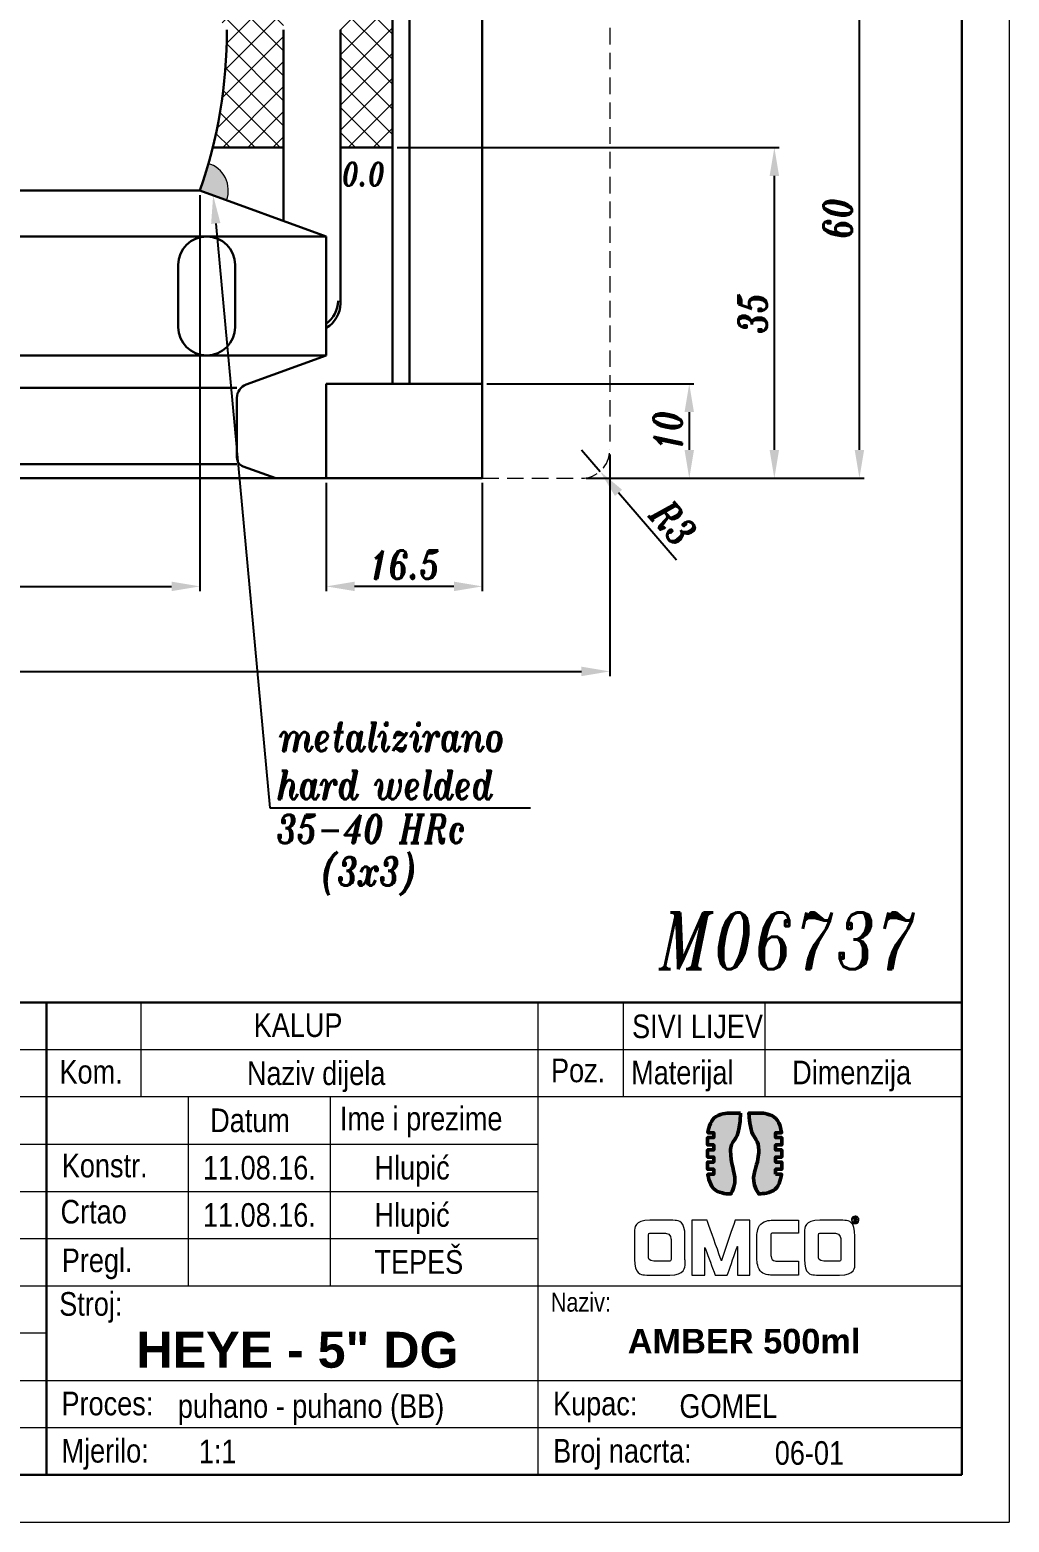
# Model space of a CAD drawing. Extents: x -199 to 935, y -94 to 506.
# Drawn here: x 327.9 to 431.5, y -94.1 to 63.8 of the extents above; entities that cross this region are included whole.
import ezdxf
from ezdxf import colors
from ezdxf.entities.mleader import LeaderData, LeaderLine
from ezdxf.math import Vec2, Vec3

# ---------------------------------------------------------------- set-up
doc = ezdxf.new("R2010")
doc.units = 0
doc.header["$LTSCALE"] = 7
doc.header["$MEASUREMENT"] = 0
doc.linetypes.add('HIDDEN', pattern=[0.375, 0.25, -0.125])
doc.layers.get('0').update_dxf_attribs({"linetype": 'CONTINUOUS', "lineweight": 15})
for name, color, linetype, lineweight in [('2', 2, 'HIDDEN', 15), ('3', 3, 'CONTINUOUS', 30), ('4', 5, 'CONTINUOUS', 50), ('8', 252, 'CONTINUOUS', 15), ('ENGLISH', 252, 'CONTINUOUS', 18)]:
    doc.layers.add(name, color=color, linetype=linetype, lineweight=lineweight)
doc.styles.add('ITALICT', font='ITALICT.shx', dxfattribs={"width": 0.8, "height": 3})
doc.styles.get("Standard").update_dxf_attribs({"font": 'isocp.shx', "height": 3})
doc.styles.add('style2', font='swissc.ttf')
doc.dimstyles.get("Standard").update_dxf_attribs({"dimtxt": 3, "dimasz": 3, "dimexe": 0.5, "dimexo": 0.5, "dimgap": 0.8, "dimtad": 1, "dimdsep": 46, "dimtxsty": 'ITALICT', "dimcen": 0.09, "dimazin": 2, "dimtfac": 1, "dimtmove": 0, "dimatfit": 3, "dimfxl": 1, "dimtolj": 1, "dimtzin": 0, "dimarcsym": 0})

# ---------------------------------------------------------------- blocks, each defined once
blk = doc.blocks.new('*D31')
at = {"color": 0, "linetype": 'ByBlock', "lineweight": -2, "transparency": 16777216}
for p, q in [((280.61, 46.27), (280.61, 4.38)), ((345.9, 46.27), (345.9, 4.38)), ((283.61, 4.88), (342.9, 4.88))]:
    blk.add_line(p, q, dxfattribs=at)
at = {"color": 0, "transparency": 16777216}
for points in [[(283.61, 5.38), (283.61, 4.38), (280.61, 4.88)], [(342.9, 5.38), (342.9, 4.38), (345.9, 4.88)]]:
    blk.add_solid(points, dxfattribs=at)
at = {"color": 0, "transparency": 16777216, "insert": (313.26, 8.16), "char_height": 3, "attachment_point": 5, "style": 'ITALICT'}
blk.add_mtext('\\A1;%%c65.29{}{\\H0.71x;\\C3;\\S+0.05^ -0;}', dxfattribs=at)
blk = doc.blocks.new('*D41')
at = {"color": 0, "lineweight": -2, "transparency": 16777216}
for p, q in [((368.58, 76.32), (416.16, 76.32)), ((415.66, 19.32), (415.66, 73.32)), ((386.76, 16.32), (416.16, 16.32))]:
    blk.add_line(p, q, dxfattribs=at)
at = {"color": 0, "transparency": 16777216}
for points in [[(415.16, 73.32), (416.16, 73.32), (415.66, 76.32)], [(415.16, 19.32), (416.16, 19.32), (415.66, 16.32)]]:
    blk.add_solid(points, dxfattribs=at)
at = {"color": 0, "transparency": 16777216, "insert": (413.36, 43.82), "char_height": 3, "attachment_point": 5, "rotation": 90, "style": 'ITALICT'}
blk.add_mtext('\\A1;60', dxfattribs=at)
blk = doc.blocks.new('*D56')
at = {"color": 0, "lineweight": -2, "transparency": 16777216}
for p, q in [((237.26, 18.82), (237.26, -4.62)), ((389.26, 18.82), (389.26, -4.62)), ((240.26, -4.12), (386.26, -4.12))]:
    blk.add_line(p, q, dxfattribs=at)
at = {"color": 0, "transparency": 16777216}
for points in [[(240.26, -3.62), (240.26, -4.62), (237.26, -4.12)], [(386.26, -3.62), (386.26, -4.62), (389.26, -4.12)]]:
    blk.add_solid(points, dxfattribs=at)
at = {"color": 0, "transparency": 16777216, "insert": (313.26, -1.82), "char_height": 3, "attachment_point": 5, "style": 'ITALICT'}
blk.add_mtext('\\A1;%%c152', dxfattribs=at)
blk = doc.blocks.new('*D82')
at = {"color": 0, "lineweight": -2, "transparency": 16777216}
for p, q in [((366.76, 51.32), (407.16, 51.32)), ((406.66, 19.32), (406.66, 48.32)), ((386.76, 16.32), (407.16, 16.32))]:
    blk.add_line(p, q, dxfattribs=at)
at = {"color": 0, "transparency": 16777216}
for points in [[(406.16, 48.32), (407.16, 48.32), (406.66, 51.32)], [(406.16, 19.32), (407.16, 19.32), (406.66, 16.32)]]:
    blk.add_solid(points, dxfattribs=at)
at = {"color": 0, "transparency": 16777216, "insert": (404.36, 33.82), "char_height": 3, "attachment_point": 5, "rotation": 90, "style": 'ITALICT'}
blk.add_mtext('\\A1;35', dxfattribs=at)
blk = doc.blocks.new('*D83')
at = {"color": 0, "lineweight": -2, "transparency": 16777216}
for p, q in [((386.26, 19.32), (388.22, 17.05)), ((396.32, 7.66), (390.18, 14.78))]:
    blk.add_line(p, q, dxfattribs=at)
at = {"color": 0, "transparency": 16777216}
blk.add_solid([(390.56, 15.1), (389.8, 14.45), (388.22, 17.05)], dxfattribs=at)
at = {"color": 0, "transparency": 16777216, "insert": (395.97, 11.59), "char_height": 3, "attachment_point": 5, "rotation": 310.8206, "style": 'ITALICT'}
blk.add_mtext('\\A1;R3', dxfattribs=at)
blk = doc.blocks.new('*D84')
at = {"color": 0, "lineweight": -2, "transparency": 16777216}
for p, q in [((359.26, 15.82), (359.26, 4.38)), ((375.76, 15.82), (375.76, 4.38)), ((372.76, 4.88), (362.26, 4.88))]:
    blk.add_line(p, q, dxfattribs=at)
at = {"color": 0, "transparency": 16777216}
for points in [[(362.26, 5.38), (362.26, 4.38), (359.26, 4.88)], [(372.76, 5.38), (372.76, 4.38), (375.76, 4.88)]]:
    blk.add_solid(points, dxfattribs=at)
at = {"color": 0, "transparency": 16777216, "insert": (367.51, 7.18), "char_height": 3, "attachment_point": 5, "style": 'ITALICT'}
blk.add_mtext('\\A1;16.5', dxfattribs=at)
blk = doc.blocks.new('*D85')
at = {"color": 0, "lineweight": -2, "transparency": 16777216}
for p, q in [((376.26, 26.32), (398.16, 26.32)), ((397.66, 23.32), (397.66, 19.32)), ((386.76, 16.32), (398.16, 16.32))]:
    blk.add_line(p, q, dxfattribs=at)
at = {"color": 0, "transparency": 16777216}
for points in [[(397.16, 23.32), (398.16, 23.32), (397.66, 26.32)], [(397.16, 19.32), (398.16, 19.32), (397.66, 16.32)]]:
    blk.add_solid(points, dxfattribs=at)
at = {"color": 0, "transparency": 16777216, "insert": (395.36, 21.32), "char_height": 3, "attachment_point": 5, "rotation": 90, "style": 'ITALICT'}
blk.add_mtext('\\A1;10', dxfattribs=at)

msp = doc.modelspace()

# ---------------------------------------------------------------- hatches: boundary and pattern name
h = msp.add_hatch(color=256)
h.dxf.hatch_style = 1
h.paths.add_polyline_path([(279.7147, 49.6312, 0.42764567), (277.792, 45.7422), (280.6111, 46.7683, -0.01439098)])
h.paths.add_polyline_path([(346.7974, 49.6312, -0.01439098), (345.9011, 46.7683), (348.7202, 45.7422, 0.42764567)])
at = {"layer": '4'}
h = msp.add_hatch(color=142, dxfattribs=at)
edge = h.paths.add_edge_path()
edge.add_spline(control_points=[(399.6271, -57.3266), (399.6271, -57.3266), (399.6271, -57.3266), (399.6271, -57.3266), (399.6271, -57.3266), (399.8498, -59.2961), (401.5897, -59.3975), (401.8468, -59.3975), (401.8468, -59.3975), (401.8468, -59.3975), (402.0398, -59.3975), (402.0398, -59.3975), (402.0398, -59.3975), (402.9534, -58.0838), (402.0332, -56.1691), (402.0332, -54.8003), (402.0332, -54.8003), (402.0332, -53.7254), (402.9796, -53.4377), (403.0833, -50.8583), (403.0833, -50.8583), (401.9914, -50.8583), (401.9914, -50.8583), (401.9914, -50.8583), (400.1482, -50.8583), (399.728, -52.28), (399.632, -52.9292)], knot_values=[0.8095238, 0.8095238, 0.8095238, 0.8095238, 0.80952381, 0.80952381, 0.80952381, 0.80952381, 0.85714286, 0.85714286, 0.85714286, 0.85714286, 0.9047619, 0.9047619, 0.9047619, 0.90476191, 0.95238095, 0.95238095, 0.95238095, 0.95238095, 1, 1, 1, 1.04761905, 1.04761905, 1.04761905, 1.04761905, 1.0952381, 1.0952381, 1.0952381, 1.0952381], degree=3, periodic=0)
edge.add_spline(control_points=[(399.632, -52.9292), (399.632, -52.9292), (400.257, -52.9292), (400.257, -52.9292)], knot_values=[0.0952381, 0.0952381, 0.0952381, 0.0952381, 0.14285714, 0.14285714, 0.14285714, 0.14285714], degree=3, periodic=0)
edge.add_spline(control_points=[(400.257, -52.9292), (400.257, -52.9292), (400.257, -52.9292), (400.257, -52.9292), (400.257, -52.9292), (400.257, -52.9292), (400.257, -53.4522), (400.257, -53.4522)], knot_values=[0.14285714, 0.14285714, 0.14285714, 0.14285714, 0.14285714, 0.14285714, 0.14285714, 0.14285714, 0.19047619, 0.19047619, 0.19047619, 0.19047619], degree=3, periodic=0)
edge.add_spline(control_points=[(400.257, -53.4522), (400.257, -53.4522), (400.257, -53.4522), (400.257, -53.4522), (400.257, -53.4522), (400.257, -53.4522), (399.6033, -53.4522), (399.6033, -53.4522)], knot_values=[0.19047619, 0.19047619, 0.19047619, 0.19047619, 0.19047619, 0.19047619, 0.19047619, 0.19047619, 0.23809523, 0.23809523, 0.23809523, 0.23809523], degree=3, periodic=0)
edge.add_spline(control_points=[(399.6033, -53.4522), (399.6033, -53.4522), (399.6033, -53.4522), (399.6033, -53.4522), (399.6033, -53.4522), (399.6033, -53.4522), (399.6033, -54.2207), (399.6033, -54.2207)], knot_values=[0.23809523, 0.23809523, 0.23809523, 0.23809523, 0.23809524, 0.23809524, 0.23809524, 0.23809524, 0.28571428, 0.28571428, 0.28571428, 0.28571428], degree=3, periodic=0)
edge.add_spline(control_points=[(399.6033, -54.2207), (399.6033, -54.2207), (399.6033, -54.2207), (399.6033, -54.2207), (399.6033, -54.2207), (399.6033, -54.2207), (400.257, -54.2207), (400.257, -54.2207)], knot_values=[0.28571428, 0.28571428, 0.28571428, 0.28571428, 0.28571429, 0.28571429, 0.28571429, 0.28571429, 0.33333333, 0.33333333, 0.33333333, 0.33333333], degree=3, periodic=0)
edge.add_spline(control_points=[(400.257, -54.2207), (400.257, -54.2207), (400.257, -54.2207), (400.257, -54.2207), (400.257, -54.2207), (400.257, -54.2207), (400.257, -54.7436), (400.257, -54.7436)], knot_values=[0.33333333, 0.33333333, 0.33333333, 0.33333333, 0.33333333, 0.33333333, 0.33333333, 0.33333333, 0.38095238, 0.38095238, 0.38095238, 0.38095238], degree=3, periodic=0)
edge.add_spline(control_points=[(400.257, -54.7436), (400.257, -54.7436), (400.257, -54.7436), (400.257, -54.7436), (400.257, -54.7436), (400.257, -54.7436), (399.6033, -54.7436), (399.6033, -54.7436)], knot_values=[0.38095238, 0.38095238, 0.38095238, 0.38095238, 0.38095238, 0.38095238, 0.38095238, 0.38095238, 0.42857143, 0.42857143, 0.42857143, 0.42857143], degree=3, periodic=0)
edge.add_spline(control_points=[(399.6033, -54.7436), (399.6033, -54.7436), (399.6033, -54.7436), (399.6033, -54.7436), (399.6033, -54.7436), (399.6033, -54.7436), (399.6033, -55.5121), (399.6033, -55.5121)], knot_values=[0.42857143, 0.42857143, 0.42857143, 0.42857143, 0.42857143, 0.42857143, 0.42857143, 0.42857143, 0.47619047, 0.47619047, 0.47619047, 0.47619047], degree=3, periodic=0)
edge.add_spline(control_points=[(399.6033, -55.5121), (399.6033, -55.5121), (399.6033, -55.5121), (399.6033, -55.5121), (399.6033, -55.5121), (399.6033, -55.5121), (400.257, -55.5121), (400.257, -55.5121)], knot_values=[0.47619047, 0.47619047, 0.47619047, 0.47619047, 0.47619048, 0.47619048, 0.47619048, 0.47619048, 0.52380952, 0.52380952, 0.52380952, 0.52380952], degree=3, periodic=0)
edge.add_spline(control_points=[(400.257, -55.5121), (400.257, -55.5121), (400.257, -55.5121), (400.257, -55.5121), (400.257, -55.5121), (400.257, -55.5121), (400.257, -56.0351), (400.257, -56.0351)], knot_values=[0.52380952, 0.52380952, 0.52380952, 0.52380952, 0.52380952, 0.52380952, 0.52380952, 0.52380952, 0.57142857, 0.57142857, 0.57142857, 0.57142857], degree=3, periodic=0)
edge.add_spline(control_points=[(400.257, -56.0351), (400.257, -56.0351), (400.257, -56.0351), (400.257, -56.0351), (400.257, -56.0351), (400.257, -56.0351), (399.6033, -56.0351), (399.6033, -56.0351)], knot_values=[0.57142857, 0.57142857, 0.57142857, 0.57142857, 0.57142857, 0.57142857, 0.57142857, 0.57142857, 0.61904761, 0.61904761, 0.61904761, 0.61904761], degree=3, periodic=0)
edge.add_spline(control_points=[(399.6033, -56.0351), (399.6033, -56.0351), (399.6033, -56.0351), (399.6033, -56.0351), (399.6033, -56.0351), (399.6033, -56.0351), (399.6033, -56.8036), (399.6033, -56.8036)], knot_values=[0.61904761, 0.61904761, 0.61904761, 0.61904761, 0.61904762, 0.61904762, 0.61904762, 0.61904762, 0.66666666, 0.66666666, 0.66666666, 0.66666666], degree=3, periodic=0)
edge.add_spline(control_points=[(399.6033, -56.8036), (399.6033, -56.8036), (399.6033, -56.8036), (399.6033, -56.8036), (399.6033, -56.8036), (399.6033, -56.8036), (400.257, -56.8036), (400.257, -56.8036)], knot_values=[0.66666666, 0.66666666, 0.66666666, 0.66666666, 0.66666667, 0.66666667, 0.66666667, 0.66666667, 0.71428571, 0.71428571, 0.71428571, 0.71428571], degree=3, periodic=0)
edge.add_spline(control_points=[(400.257, -56.8036), (400.257, -56.8036), (400.257, -56.8036), (400.257, -56.8036), (400.257, -56.8036), (400.257, -56.8036), (400.257, -57.3266), (400.257, -57.3266)], knot_values=[0.71428571, 0.71428571, 0.71428571, 0.71428571, 0.71428571, 0.71428571, 0.71428571, 0.71428572, 0.76190476, 0.76190476, 0.76190476, 0.76190476], degree=3, periodic=0)
edge.add_spline(control_points=[(400.257, -57.3266), (400.257, -57.3266), (400.257, -57.3266), (400.257, -57.3266), (400.257, -57.3266), (400.257, -57.3266), (399.6271, -57.3266), (399.6271, -57.3266)], knot_values=[0.76190476, 0.76190476, 0.76190476, 0.76190476, 0.76190476, 0.76190476, 0.76190476, 0.76190476, 0.8095238, 0.8095238, 0.8095238, 0.8095238], degree=3, periodic=0)
h = msp.add_hatch(color=253, dxfattribs=at)
edge = h.paths.add_edge_path()
edge.add_spline(control_points=[(406.7946, -55.5121), (406.7946, -55.5121), (406.7946, -55.5121), (406.7946, -55.5121), (406.7946, -55.5121), (406.7946, -55.5121), (407.4483, -55.5121), (407.4483, -55.5121)], knot_values=[0.23809524, 0.23809524, 0.23809524, 0.23809524, 0.23809524, 0.23809524, 0.23809524, 0.23809524, 0.28571428, 0.28571428, 0.28571428, 0.28571428], degree=3, periodic=0)
edge.add_spline(control_points=[(407.4483, -55.5121), (407.4483, -55.5121), (407.4483, -55.5121), (407.4483, -55.5121), (407.4483, -55.5121), (407.4483, -55.5121), (407.4483, -54.7436), (407.4483, -54.7436)], knot_values=[0.28571428, 0.28571428, 0.28571428, 0.28571428, 0.28571429, 0.28571429, 0.28571429, 0.28571429, 0.33333333, 0.33333333, 0.33333333, 0.33333333], degree=3, periodic=0)
edge.add_spline(control_points=[(407.4483, -54.7436), (407.4483, -54.7436), (407.4483, -54.7436), (407.4483, -54.7436), (407.4483, -54.7436), (407.4483, -54.7436), (406.7946, -54.7436), (406.7946, -54.7436)], knot_values=[0.33333333, 0.33333333, 0.33333333, 0.33333333, 0.33333333, 0.33333333, 0.33333333, 0.33333333, 0.38095237, 0.38095237, 0.38095237, 0.38095237], degree=3, periodic=0)
edge.add_spline(control_points=[(406.7946, -54.7436), (406.7946, -54.7436), (406.7946, -54.7436), (406.7946, -54.7436), (406.7946, -54.7436), (406.7946, -54.7436), (406.7946, -54.2207), (406.7946, -54.2207)], knot_values=[0.38095237, 0.38095237, 0.38095237, 0.38095237, 0.38095238, 0.38095238, 0.38095238, 0.38095238, 0.42857143, 0.42857143, 0.42857143, 0.42857143], degree=3, periodic=0)
edge.add_spline(control_points=[(406.7946, -54.2207), (406.7946, -54.2207), (406.7946, -54.2207), (406.7946, -54.2207), (406.7946, -54.2207), (406.7946, -54.2207), (407.4483, -54.2207), (407.4483, -54.2207)], knot_values=[0.42857143, 0.42857143, 0.42857143, 0.42857143, 0.42857143, 0.42857143, 0.42857143, 0.42857143, 0.47619047, 0.47619047, 0.47619047, 0.47619047], degree=3, periodic=0)
edge.add_spline(control_points=[(407.4483, -54.2207), (407.4483, -54.2207), (407.4483, -54.2207), (407.4483, -54.2207), (407.4483, -54.2207), (407.4483, -54.2207), (407.4483, -53.4522), (407.4483, -53.4522)], knot_values=[0.47619047, 0.47619047, 0.47619047, 0.47619047, 0.47619048, 0.47619048, 0.47619048, 0.47619048, 0.52380952, 0.52380952, 0.52380952, 0.52380952], degree=3, periodic=0)
edge.add_spline(control_points=[(407.4483, -53.4522), (407.4483, -53.4522), (407.4483, -53.4522), (407.4483, -53.4522), (407.4483, -53.4522), (407.4483, -53.4522), (406.7946, -53.4522), (406.7946, -53.4522)], knot_values=[0.52380952, 0.52380952, 0.52380952, 0.52380952, 0.52380952, 0.52380952, 0.52380952, 0.52380952, 0.57142857, 0.57142857, 0.57142857, 0.57142857], degree=3, periodic=0)
edge.add_spline(control_points=[(406.7946, -53.4522), (406.7946, -53.4522), (406.7946, -53.4522), (406.7946, -53.4522), (406.7946, -53.4522), (406.7946, -53.4522), (406.7946, -52.9292), (406.7946, -52.9292)], knot_values=[0.57142857, 0.57142857, 0.57142857, 0.57142857, 0.57142857, 0.57142857, 0.57142857, 0.57142857, 0.61904761, 0.61904761, 0.61904761, 0.61904761], degree=3, periodic=0)
edge.add_spline(control_points=[(406.7946, -52.9292), (406.7946, -52.9292), (406.7946, -52.9292), (406.7946, -52.9292), (406.7946, -52.9292), (406.7946, -52.9292), (407.4226, -52.9292), (407.4226, -52.9292)], knot_values=[0.61904761, 0.61904761, 0.61904761, 0.61904761, 0.61904762, 0.61904762, 0.61904762, 0.61904762, 0.66666666, 0.66666666, 0.66666666, 0.66666666], degree=3, periodic=0)
edge.add_spline(control_points=[(407.4226, -52.9292), (407.4226, -52.9292), (407.4226, -52.9292), (407.4226, -52.9292), (407.4226, -52.9292), (407.1927, -50.9726), (405.4614, -50.8583), (405.2048, -50.8583), (405.2048, -50.8583), (405.2048, -50.8583), (403.968, -50.8583), (403.968, -50.8583)], knot_values=[0.66666666, 0.66666666, 0.66666666, 0.66666666, 0.66666667, 0.66666667, 0.66666667, 0.66666667, 0.71428571, 0.71428571, 0.71428571, 0.71428572, 0.76190476, 0.76190476, 0.76190476, 0.76190476], degree=3, periodic=0)
edge.add_spline(control_points=[(403.968, -50.8583), (403.968, -50.8583), (403.968, -50.8583), (403.968, -50.8583), (403.968, -50.8583), (404.0718, -53.4377), (405.0187, -53.7254), (405.0187, -54.8003), (405.0187, -54.8003), (405.0187, -56.1691), (404.0982, -58.0838), (405.0118, -59.3975), (405.0118, -59.3975), (405.0118, -59.3975), (405.0745, -59.3975), (405.0745, -59.3975), (405.0745, -59.3975), (406.9177, -59.3975), (407.3294, -57.9758), (407.4214, -57.3266)], knot_values=[0.76190476, 0.76190476, 0.76190476, 0.76190476, 0.76190476, 0.76190476, 0.76190476, 0.76190476, 0.80952381, 0.80952381, 0.80952381, 0.80952381, 0.85714286, 0.85714286, 0.85714286, 0.85714286, 0.9047619, 0.9047619, 0.9047619, 0.90476191, 0.95238095, 0.95238095, 0.95238095, 0.95238095], degree=3, periodic=0)
edge.add_spline(control_points=[(407.4214, -57.3266), (407.4214, -57.3266), (406.7946, -57.3266), (406.7946, -57.3266), (406.7946, -57.3266), (406.7946, -56.8036), (406.7946, -56.8036)], knot_values=[0.95238095, 0.95238095, 0.95238095, 0.95238095, 1, 1, 1, 1.04761905, 1.04761905, 1.04761905, 1.04761905], degree=3, periodic=0)
edge.add_spline(control_points=[(406.7946, -56.8036), (406.7946, -56.8036), (406.7946, -56.8036), (406.7946, -56.8036), (406.7946, -56.8036), (406.7946, -56.8036), (407.4483, -56.8036), (407.4483, -56.8036)], knot_values=[0.04761905, 0.04761905, 0.04761905, 0.04761905, 0.04761905, 0.04761905, 0.04761905, 0.04761905, 0.09523809, 0.09523809, 0.09523809, 0.09523809], degree=3, periodic=0)
edge.add_spline(control_points=[(407.4483, -56.8036), (407.4483, -56.8036), (407.4483, -56.8036), (407.4483, -56.8036), (407.4483, -56.8036), (407.4483, -56.8036), (407.4483, -56.0351), (407.4483, -56.0351)], knot_values=[0.09523809, 0.09523809, 0.09523809, 0.09523809, 0.0952381, 0.0952381, 0.0952381, 0.0952381, 0.14285714, 0.14285714, 0.14285714, 0.14285714], degree=3, periodic=0)
edge.add_spline(control_points=[(407.4483, -56.0351), (407.4483, -56.0351), (407.4483, -56.0351), (407.4483, -56.0351), (407.4483, -56.0351), (407.4483, -56.0351), (406.7946, -56.0351), (406.7946, -56.0351)], knot_values=[0.14285714, 0.14285714, 0.14285714, 0.14285714, 0.14285714, 0.14285714, 0.14285714, 0.14285714, 0.19047619, 0.19047619, 0.19047619, 0.19047619], degree=3, periodic=0)
edge.add_spline(control_points=[(406.7946, -56.0351), (406.7946, -56.0351), (406.7946, -56.0351), (406.7946, -56.0351), (406.7946, -56.0351), (406.7946, -56.0351), (406.7946, -55.5121), (406.7946, -55.5121)], knot_values=[0.19047619, 0.19047619, 0.19047619, 0.19047619, 0.19047619, 0.19047619, 0.19047619, 0.19047619, 0.23809524, 0.23809524, 0.23809524, 0.23809524], degree=3, periodic=0)
at = {"layer": '8'}
h = msp.add_hatch(dxfattribs=at)
h.set_pattern_fill('ANSI37', color=256, scale=15)
h.paths.add_polyline_path([(344.5028, 202.456), (343.4871, 203.4102, -0.17809582), (339.4687, 211.4368), (334.644, 254.4683), (328.6064, 254.4683), (333.5061, 210.7683, 0.17809582), (339.379, 199.0371), (340.3948, 198.0829, -0.20869357), (348.7505, 178.6009), (348.3511, 178.0683, 0.16227766), (348.2511, 177.7683), (348.2511, 64.7683, 0.33076978), (348.4747, 64.2155, -0.28407904), (348.7511, 63.7683, -0.06036617), (347.2425, 51.3183), (354.7511, 51.3183), (354.7511, 63.7683, 0.08165147), (354.409, 65.8492, -0.08165147), (354.2511, 66.8096), (354.2511, 175.7269, -0.08165147), (354.409, 176.6873, 0.08165147), (354.7511, 178.7683, 0.20704635)])
h.paths.add_polyline_path([(366.2561, 254.4683), (340.6816, 254.4683), (345.4314, 212.1053, 0.17809582), (347.5951, 207.7833), (348.6108, 206.8291, -0.20704635), (360.7511, 178.7683, -0.07106781), (360.2511, 175.2683), (360.2511, 67.2683, -0.07106781), (360.7511, 63.7683), (360.7511, 51.3183), (366.2561, 51.3183)])
h.paths.add_polyline_path([(353.714, 128.1071), (353.714, 138.2143), (349.964, 138.2143), (349.964, 128.1071)], flags=24)
h.paths.add_polyline_path([(351.6928, 138.0666), (351.6928, 145.4083), (349.0678, 145.4083), (349.0678, 138.0666)], flags=24)
h.paths.add_polyline_path([(363.5076, 138.0666), (363.5076, 145.4083), (360.8826, 145.4083), (360.8826, 138.0666)], flags=24)
h.paths.add_polyline_path([(365.2672, 127.7311), (365.2672, 137.8382), (361.5172, 137.8382), (361.5172, 127.7311)], flags=24)

# ---------------------------------------------------------------- linework, layer by layer
for p, q in [((431.4997, 506.465), (431.4997, -94.1371)), ((339.6579, -39.1371), (339.6579, -49.1371)), ((381.6579, -39.1371), (381.6579, -89.1371)), ((390.6579, -39.1371), (390.6579, -49.1371)), ((405.6579, -39.1371), (405.6579, -49.1371)), ((212.8161, -44.1371), (426.4997, -44.1371)), ((426.4997, -49.1371), (212.8161, -49.1371)), ((344.6579, -49.1371), (344.6579, -69.1371)), ((359.6579, -49.1371), (359.6579, -69.1371)), ((212.8161, -54.1371), (381.6579, -54.1371)), ((212.8161, -59.1371), (381.6579, -59.1371)), ((212.8161, -64.1371), (381.6579, -64.1371)), ((212.8161, -69.1371), (426.4997, -69.1371)), ((329.6579, -74.1371), (212.8161, -74.1371)), ((212.8161, -79.1371), (426.4997, -79.1371)), ((212.8161, -84.1371), (426.4997, -84.1371)), ((11.4997, -94.1371), (431.4997, -94.1371))]:
    msp.add_line(p, q)
msp.add_arc((345.9011, 46.7683), 3, 339.99998, 73.058825)
for points, knots in [([(395.5926, -67.9977), (395.5926, -67.9977), (393.395, -67.9977), (393.395, -67.9977), (393.395, -67.9977), (393.2078, -67.9977), (391.8675, -67.9191), (391.8675, -66.2929), (391.8675, -66.2929), (391.8675, -66.2929), (391.8675, -63.8095), (391.8675, -63.8095), (391.8675, -63.8095), (391.8675, -63.8095), (391.8675, -62.1834), (393.4934, -62.1834), (393.4934, -62.1834), (393.4934, -62.1834), (395.6813, -62.1834), (395.6813, -62.1834), (395.6813, -62.1834), (395.8685, -62.1834), (397.2088, -62.2722), (397.2088, -63.8982), (397.2088, -63.8982), (397.2088, -63.8982), (397.2088, -66.3717), (397.2088, -66.3717), (397.2088, -66.3717), (397.2088, -66.3717), (397.2187, -67.9977), (395.5926, -67.9977)], [0, 0, 0, 0, 0.125, 0.125, 0.125, 0.1875, 0.25, 0.25, 0.25, 0.3125, 0.375, 0.375, 0.375, 0.4375, 0.5, 0.5, 0.5, 0.5625, 0.625, 0.625, 0.625, 0.6875, 0.75, 0.75, 0.75, 0.8125, 0.875, 0.875, 0.875, 0.9375, 1, 1, 1, 1]), ([(402.7472, -67.9977), (402.7472, -67.9977), (402.7472, -64.9526), (402.7472, -64.9526), (402.7472, -64.9526), (402.7472, -64.9526), (401.6829, -67.9977), (401.6829, -67.9977), (401.6829, -67.9977), (401.6829, -67.9977), (400.4017, -67.9977), (400.4017, -67.9977), (400.4017, -67.9977), (400.4017, -67.9977), (399.3178, -65.0904), (399.3178, -65.0904), (399.3178, -65.0904), (399.3178, -65.0904), (399.3178, -67.9977), (399.3178, -67.9977), (399.3178, -67.9977), (399.3178, -67.9977), (397.9478, -67.9977), (397.9478, -67.9977), (397.9478, -67.9977), (397.9478, -67.9977), (397.9478, -62.1834), (397.9478, -62.1834), (397.9478, -62.1834), (397.9478, -62.1834), (399.5344, -62.1834), (399.5344, -62.1834), (399.5344, -62.1834), (399.5344, -62.1834), (401.0619, -66.4704), (401.0619, -66.4704), (401.0619, -66.4704), (401.0619, -66.4704), (402.5205, -62.1834), (402.5205, -62.1834), (402.5205, -62.1834), (402.5205, -62.1834), (404.0778, -62.1834), (404.0778, -62.1834), (404.0778, -62.1834), (404.0778, -62.1834), (404.0778, -67.9977), (404.0778, -67.9977), (404.0778, -67.9977), (404.0778, -67.9977), (402.7472, -67.9977), (402.7472, -67.9977)], [0, 0, 0, 0, 0.07692308, 0.07692308, 0.07692308, 0.11538462, 0.15384615, 0.15384615, 0.15384615, 0.19230769, 0.23076923, 0.23076923, 0.23076923, 0.26923077, 0.30769231, 0.30769231, 0.30769231, 0.34615385, 0.38461538, 0.38461538, 0.38461538, 0.42307692, 0.46153846, 0.46153846, 0.46153846, 0.5, 0.53846154, 0.53846154, 0.53846154, 0.57692308, 0.61538462, 0.61538462, 0.61538462, 0.65384615, 0.69230769, 0.69230769, 0.69230769, 0.73076923, 0.76923077, 0.76923077, 0.76923077, 0.80769231, 0.84615385, 0.84615385, 0.84615385, 0.88461538, 0.92307692, 0.92307692, 0.92307692, 0.96153846, 1, 1, 1, 1]), ([(409.2024, -66.5197), (409.2024, -66.5197), (406.8665, -66.5197), (406.8665, -66.5197), (406.8665, -66.5197), (406.2948, -66.5197), (406.2948, -65.8592), (406.2948, -65.8592), (406.2948, -65.8592), (406.2948, -65.8592), (406.2948, -63.7602), (406.2948, -63.7602), (406.2948, -63.7602), (406.2948, -63.573), (406.4822, -63.5632), (406.4822, -63.5632), (406.4822, -63.5632), (406.4822, -63.5632), (409.2024, -63.5632), (409.2024, -63.5632), (409.2024, -63.5632), (409.2024, -63.5632), (409.2024, -62.1834), (409.2024, -62.1834), (409.2024, -62.1834), (409.2024, -62.1834), (406.4429, -62.1834), (406.4429, -62.1834), (406.4429, -62.1834), (404.8168, -62.1834), (404.8168, -63.8095), (404.8168, -63.8095), (404.8168, -63.8095), (404.8168, -63.8095), (404.8168, -66.2929), (404.8168, -66.2929), (404.8168, -66.2929), (404.8168, -67.9191), (406.157, -67.9977), (406.3442, -67.9977), (406.3442, -67.9977), (406.3442, -67.9977), (409.2024, -67.9977), (409.2024, -67.9977), (409.2024, -67.9977), (409.2024, -67.9977), (409.2024, -66.5197), (409.2024, -66.5197)], [0, 0, 0, 0, 0.08333333, 0.08333333, 0.08333333, 0.125, 0.16666667, 0.16666667, 0.16666667, 0.20833333, 0.25, 0.25, 0.25, 0.29166667, 0.33333333, 0.33333333, 0.33333333, 0.375, 0.41666667, 0.41666667, 0.41666667, 0.45833333, 0.5, 0.5, 0.5, 0.54166667, 0.58333333, 0.58333333, 0.58333333, 0.625, 0.66666667, 0.66666667, 0.66666667, 0.70833333, 0.75, 0.75, 0.75, 0.79166667, 0.83333333, 0.83333333, 0.83333333, 0.875, 0.91666667, 0.91666667, 0.91666667, 0.95833333, 1, 1, 1, 1]), ([(413.5678, -67.9977), (413.5678, -67.9977), (411.3702, -67.9977), (411.3702, -67.9977), (411.3702, -67.9977), (411.183, -67.9977), (409.8429, -67.9191), (409.8429, -66.2929), (409.8429, -66.2929), (409.8429, -66.2929), (409.843, -63.8095), (409.843, -63.8095), (409.843, -63.8095), (409.843, -63.8095), (409.8429, -62.1834), (411.4688, -62.1834), (411.4688, -62.1834), (411.4688, -62.1834), (413.6567, -62.1834), (413.6567, -62.1834), (413.6567, -62.1834), (413.8438, -62.1834), (415.1841, -62.2722), (415.1841, -63.8982), (415.1841, -63.8982), (415.1841, -63.8982), (415.1841, -66.3717), (415.1841, -66.3717), (415.1841, -66.3717), (415.1841, -66.3717), (415.1939, -67.9977), (413.5678, -67.9977)], [0, 0, 0, 0, 0.125, 0.125, 0.125, 0.1875, 0.25, 0.25, 0.25, 0.3125, 0.375, 0.375, 0.375, 0.4375, 0.5, 0.5, 0.5, 0.5625, 0.625, 0.625, 0.625, 0.6875, 0.75, 0.75, 0.75, 0.8125, 0.875, 0.875, 0.875, 0.9375, 1, 1, 1, 1]), ([(415.2073, -62.5524), (414.9908, -62.5524), (414.8151, -62.3765), (414.8151, -62.1602), (414.8151, -62.1602), (414.8151, -61.9438), (414.9908, -61.768), (415.2073, -61.768), (415.2073, -61.768), (415.4238, -61.768), (415.5996, -61.9438), (415.5996, -62.1602), (415.5996, -62.1602), (415.5996, -62.3765), (415.4238, -62.5524), (415.2073, -62.5524)], [0, 0, 0, 0, 0.25, 0.25, 0.25, 0.375, 0.5, 0.5, 0.5, 0.625, 0.75, 0.75, 0.75, 0.875, 1, 1, 1, 1]), ([(415.2073, -61.8544), (415.0396, -61.8544), (414.9016, -61.9924), (414.9016, -62.1602), (414.9016, -62.1602), (414.9016, -62.3279), (415.0396, -62.4657), (415.2073, -62.4657), (415.2073, -62.4657), (415.3751, -62.4657), (415.5131, -62.3279), (415.5131, -62.1602), (415.5131, -62.1602), (415.5131, -61.9924), (415.3751, -61.8544), (415.2073, -61.8544)], [0, 0, 0, 0, 0.25, 0.25, 0.25, 0.375, 0.5, 0.5, 0.5, 0.625, 0.75, 0.75, 0.75, 0.875, 1, 1, 1, 1]), ([(415.2965, -62.2277), (415.2965, -62.2277), (415.3778, -62.352), (415.3778, -62.352), (415.3778, -62.352), (415.3778, -62.352), (415.2695, -62.352), (415.2695, -62.352), (415.2695, -62.352), (415.2695, -62.352), (415.202, -62.2413), (415.202, -62.2413), (415.202, -62.2413), (415.202, -62.2413), (415.1585, -62.2413), (415.1585, -62.2413), (415.1585, -62.2413), (415.1585, -62.2413), (415.1585, -62.352), (415.1585, -62.352), (415.1585, -62.352), (415.1585, -62.352), (415.0612, -62.352), (415.0612, -62.352), (415.0612, -62.352), (415.0612, -62.352), (415.0612, -61.9546), (415.0612, -61.9546), (415.0612, -61.9546), (415.0612, -61.9546), (415.2344, -61.9546), (415.2344, -61.9546), (415.2344, -61.9546), (415.2668, -61.9546), (415.3859, -61.9546), (415.3859, -62.0978), (415.3859, -62.0978), (415.3859, -62.1735), (415.34, -62.2113), (415.2965, -62.2277)], [0, 0, 0, 0, 0.1, 0.1, 0.1, 0.15, 0.2, 0.2, 0.2, 0.25, 0.3, 0.3, 0.3, 0.35, 0.4, 0.4, 0.4, 0.45, 0.5, 0.5, 0.5, 0.55, 0.6, 0.6, 0.6, 0.65, 0.7, 0.7, 0.7, 0.75, 0.8, 0.8, 0.8, 0.85, 0.9, 0.9, 0.9, 0.95, 1, 1, 1, 1]), ([(415.21, -62.0383), (415.21, -62.0383), (415.1585, -62.0383), (415.1585, -62.0383), (415.1585, -62.0383), (415.1585, -62.0383), (415.1585, -62.1627), (415.1585, -62.1627), (415.1585, -62.1627), (415.1585, -62.1627), (415.21, -62.1627), (415.21, -62.1627), (415.21, -62.1627), (415.2614, -62.1627), (415.283, -62.1438), (415.283, -62.0978), (415.283, -62.0978), (415.283, -62.0519), (415.2614, -62.0383), (415.21, -62.0383)], [0, 0, 0, 0, 0.2, 0.2, 0.2, 0.3, 0.4, 0.4, 0.4, 0.5, 0.6, 0.6, 0.6, 0.7, 0.8, 0.8, 0.8, 0.9, 1, 1, 1, 1]), ([(395.7305, -64.2332), (395.7305, -64.2332), (395.7305, -63.5632), (395.159, -63.5632), (395.159, -63.5632), (395.159, -63.5632), (393.533, -63.5632), (393.533, -63.5632), (393.533, -63.5632), (393.533, -63.5632), (393.3457, -63.573), (393.3457, -63.7602), (393.3457, -63.7602), (393.3457, -63.7602), (393.3457, -65.8592), (393.3457, -65.8592), (393.3457, -65.8592), (393.3457, -65.8592), (393.3457, -66.5197), (393.9173, -66.5197), (393.9173, -66.5197), (393.9173, -66.5197), (395.5433, -66.5197), (395.5433, -66.5197), (395.5433, -66.5197), (395.5433, -66.5197), (395.7305, -66.5197), (395.7305, -66.3324), (395.7305, -66.3324), (395.7305, -66.3324), (395.7305, -64.2332), (395.7305, -64.2332)], [0, 0, 0, 0, 0.125, 0.125, 0.125, 0.1875, 0.25, 0.25, 0.25, 0.3125, 0.375, 0.375, 0.375, 0.4375, 0.5, 0.5, 0.5, 0.5625, 0.625, 0.625, 0.625, 0.6875, 0.75, 0.75, 0.75, 0.8125, 0.875, 0.875, 0.875, 0.9375, 1, 1, 1, 1]), ([(413.7058, -64.2332), (413.7058, -64.2332), (413.7058, -63.5632), (413.1342, -63.5632), (413.1342, -63.5632), (413.1342, -63.5632), (411.5083, -63.5632), (411.5083, -63.5632), (411.5083, -63.5632), (411.5083, -63.5632), (411.3209, -63.573), (411.3209, -63.7602), (411.3209, -63.7602), (411.3209, -63.7602), (411.3209, -65.8592), (411.3209, -65.8592), (411.3209, -65.8592), (411.3209, -65.8592), (411.3209, -66.5197), (411.8926, -66.5197), (411.8926, -66.5197), (411.8926, -66.5197), (413.5186, -66.5197), (413.5186, -66.5197), (413.5186, -66.5197), (413.5186, -66.5197), (413.7058, -66.5197), (413.7058, -66.3324), (413.7058, -66.3324), (413.7058, -66.3324), (413.7058, -64.2332), (413.7058, -64.2332)], [0, 0, 0, 0, 0.125, 0.125, 0.125, 0.1875, 0.25, 0.25, 0.25, 0.3125, 0.375, 0.375, 0.375, 0.4375, 0.5, 0.5, 0.5, 0.5625, 0.625, 0.625, 0.625, 0.6875, 0.75, 0.75, 0.75, 0.8125, 0.875, 0.875, 0.875, 0.9375, 1, 1, 1, 1])]:
    msp.add_open_spline(points, degree=3, knots=knots)
at = {"layer": '2'}
for p, q in [((389.2561, 184.7183), (389.2561, 19.3183)), ((375.7561, 16.3183), (386.2561, 16.3183))]:
    msp.add_line(p, q, dxfattribs=at)
msp.add_arc((386.2561, 19.3183), 3, 270, 0, dxfattribs=at)
at = {"layer": '3'}
for p, q in [((426.4997, 501.465), (426.4997, -89.1371)), ((366.2561, 279.4683), (366.2561, 26.3183)), ((375.7561, 279.4683), (375.7561, 16.3183)), ((368.0759, 76.3183), (368.0759, 26.3183)), ((354.7511, 63.7683), (354.7511, 43.5471)), ((360.7511, 63.7683), (360.7511, 34.8268)), ((347.2425, 51.3183), (354.7511, 51.3183)), ((360.7511, 51.3183), (366.2561, 51.3183)), ((313.2561, 46.7683), (345.9011, 46.7683)), ((345.9011, 46.7683), (359.2561, 41.9074)), ((313.2561, 41.9074), (359.2561, 41.9074)), ((359.2561, 41.9074), (359.2561, 29.3178)), ((343.6086, 38.9074), (343.6086, 32.3178)), ((349.6086, 38.9074), (349.6086, 32.3178)), ((359.2561, 29.3178), (313.2561, 29.3178)), ((350.793, 26.2375), (359.2561, 29.3178)), ((313.2561, 25.8783), (349.8061, 25.8783)), ((359.2561, 26.3183), (375.7561, 26.3183)), ((359.2561, 26.3183), (359.2561, 16.3183)), ((349.8061, 24.8279), (349.8061, 18.5185)), ((349.8061, 17.8183), (313.2561, 17.8183)), ((350.4641, 17.5788), (353.9273, 16.3183)), ((313.2561, 16.3183), (375.7561, 16.3183)), ((212.8161, -39.1371), (426.4997, -39.1371)), ((329.6579, -39.1371), (329.6579, -89.1371)), ((426.4997, -39.1371), (426.4997, -89.1371)), ((31.4997, -89.1371), (426.4997, -89.1371)), ((212.8161, -89.1371), (426.4997, -89.1371))]:
    msp.add_line(p, q, dxfattribs=at)
for centre, radius, start, end in [((296.6243, 63.7683), 52.1268, 340.966065, 0), ((346.6086, 38.9074), 3, 0, 180), ((357.5061, 35.1051), 3, 305.685335, 0), ((357.7511, 34.8268), 3, 300.110327, 0), ((346.6086, 32.3178), 3, 180, 0), ((351.3061, 24.8279), 1.5, 110, 180), ((350.8061, 18.5185), 1, 180, 250)]:
    msp.add_arc(centre, radius, start, end, dxfattribs=at)
at = {"layer": '4', "color": 142}
msp.add_open_spline([(403.0833, -50.8583), (403.0833, -50.8583), (401.9914, -50.8583), (401.9914, -50.8583), (401.9914, -50.8583), (400.1482, -50.8583), (399.728, -52.28), (399.632, -52.9292), (399.632, -52.9292), (399.632, -52.9292), (400.257, -52.9292), (400.257, -52.9292), (400.257, -52.9292), (400.257, -52.9292), (400.257, -53.4522), (400.257, -53.4522), (400.257, -53.4522), (400.257, -53.4522), (399.6033, -53.4522), (399.6033, -53.4522), (399.6033, -53.4522), (399.6033, -53.4522), (399.6033, -54.2207), (399.6033, -54.2207), (399.6033, -54.2207), (399.6033, -54.2207), (400.257, -54.2207), (400.257, -54.2207), (400.257, -54.2207), (400.257, -54.2207), (400.257, -54.7436), (400.257, -54.7436), (400.257, -54.7436), (400.257, -54.7436), (399.6033, -54.7436), (399.6033, -54.7436), (399.6033, -54.7436), (399.6033, -54.7436), (399.6033, -55.5121), (399.6033, -55.5121), (399.6033, -55.5121), (399.6033, -55.5121), (400.257, -55.5121), (400.257, -55.5121), (400.257, -55.5121), (400.257, -55.5121), (400.257, -56.0351), (400.257, -56.0351), (400.257, -56.0351), (400.257, -56.0351), (399.6033, -56.0351), (399.6033, -56.0351), (399.6033, -56.0351), (399.6033, -56.0351), (399.6033, -56.8036), (399.6033, -56.8036), (399.6033, -56.8036), (399.6033, -56.8036), (400.257, -56.8036), (400.257, -56.8036), (400.257, -56.8036), (400.257, -56.8036), (400.257, -57.3266), (400.257, -57.3266), (400.257, -57.3266), (400.257, -57.3266), (399.6271, -57.3266), (399.6271, -57.3266), (399.6271, -57.3266), (399.8498, -59.2961), (401.5897, -59.3975), (401.8468, -59.3975), (401.8468, -59.3975), (401.8468, -59.3975), (402.0398, -59.3975), (402.0398, -59.3975), (402.0398, -59.3975), (402.9534, -58.0838), (402.0332, -56.1691), (402.0332, -54.8003), (402.0332, -54.8003), (402.0332, -53.7254), (402.9796, -53.4377), (403.0833, -50.8583)], degree=3, knots=[0, 0, 0, 0, 0.04761905, 0.04761905, 0.04761905, 0.07142857, 0.0952381, 0.0952381, 0.0952381, 0.11904762, 0.14285714, 0.14285714, 0.14285714, 0.16666667, 0.19047619, 0.19047619, 0.19047619, 0.21428571, 0.23809524, 0.23809524, 0.23809524, 0.26190476, 0.28571429, 0.28571429, 0.28571429, 0.30952381, 0.33333333, 0.33333333, 0.33333333, 0.35714286, 0.38095238, 0.38095238, 0.38095238, 0.4047619, 0.42857143, 0.42857143, 0.42857143, 0.45238095, 0.47619048, 0.47619048, 0.47619048, 0.5, 0.52380952, 0.52380952, 0.52380952, 0.54761905, 0.57142857, 0.57142857, 0.57142857, 0.5952381, 0.61904762, 0.61904762, 0.61904762, 0.64285714, 0.66666667, 0.66666667, 0.66666667, 0.69047619, 0.71428571, 0.71428571, 0.71428571, 0.73809524, 0.76190476, 0.76190476, 0.76190476, 0.78571429, 0.80952381, 0.80952381, 0.80952381, 0.83333333, 0.85714286, 0.85714286, 0.85714286, 0.88095238, 0.9047619, 0.9047619, 0.9047619, 0.92857143, 0.95238095, 0.95238095, 0.95238095, 0.97619048, 1, 1, 1, 1], dxfattribs=at)
at = {"layer": '4', "color": 253}
msp.add_open_spline([(406.7946, -57.3266), (406.7946, -57.3266), (406.7946, -56.8036), (406.7946, -56.8036), (406.7946, -56.8036), (406.7946, -56.8036), (407.4483, -56.8036), (407.4483, -56.8036), (407.4483, -56.8036), (407.4483, -56.8036), (407.4483, -56.0351), (407.4483, -56.0351), (407.4483, -56.0351), (407.4483, -56.0351), (406.7946, -56.0351), (406.7946, -56.0351), (406.7946, -56.0351), (406.7946, -56.0351), (406.7946, -55.5121), (406.7946, -55.5121), (406.7946, -55.5121), (406.7946, -55.5121), (407.4483, -55.5121), (407.4483, -55.5121), (407.4483, -55.5121), (407.4483, -55.5121), (407.4483, -54.7436), (407.4483, -54.7436), (407.4483, -54.7436), (407.4483, -54.7436), (406.7946, -54.7436), (406.7946, -54.7436), (406.7946, -54.7436), (406.7946, -54.7436), (406.7946, -54.2207), (406.7946, -54.2207), (406.7946, -54.2207), (406.7946, -54.2207), (407.4483, -54.2207), (407.4483, -54.2207), (407.4483, -54.2207), (407.4483, -54.2207), (407.4483, -53.4522), (407.4483, -53.4522), (407.4483, -53.4522), (407.4483, -53.4522), (406.7946, -53.4522), (406.7946, -53.4522), (406.7946, -53.4522), (406.7946, -53.4522), (406.7946, -52.9292), (406.7946, -52.9292), (406.7946, -52.9292), (406.7946, -52.9292), (407.4226, -52.9292), (407.4226, -52.9292), (407.4226, -52.9292), (407.1927, -50.9726), (405.4614, -50.8583), (405.2048, -50.8583), (405.2048, -50.8583), (405.2048, -50.8583), (403.968, -50.8583), (403.968, -50.8583), (403.968, -50.8583), (404.0718, -53.4377), (405.0187, -53.7254), (405.0187, -54.8003), (405.0187, -54.8003), (405.0187, -56.1691), (404.0982, -58.0838), (405.0118, -59.3975), (405.0118, -59.3975), (405.0118, -59.3975), (405.0745, -59.3975), (405.0745, -59.3975), (405.0745, -59.3975), (406.9177, -59.3975), (407.3294, -57.9758), (407.4214, -57.3266), (407.4214, -57.3266), (407.4214, -57.3266), (406.7946, -57.3266), (406.7946, -57.3266)], degree=3, knots=[0, 0, 0, 0, 0.04761905, 0.04761905, 0.04761905, 0.07142857, 0.0952381, 0.0952381, 0.0952381, 0.11904762, 0.14285714, 0.14285714, 0.14285714, 0.16666667, 0.19047619, 0.19047619, 0.19047619, 0.21428571, 0.23809524, 0.23809524, 0.23809524, 0.26190476, 0.28571429, 0.28571429, 0.28571429, 0.30952381, 0.33333333, 0.33333333, 0.33333333, 0.35714286, 0.38095238, 0.38095238, 0.38095238, 0.4047619, 0.42857143, 0.42857143, 0.42857143, 0.45238095, 0.47619048, 0.47619048, 0.47619048, 0.5, 0.52380952, 0.52380952, 0.52380952, 0.54761905, 0.57142857, 0.57142857, 0.57142857, 0.5952381, 0.61904762, 0.61904762, 0.61904762, 0.64285714, 0.66666667, 0.66666667, 0.66666667, 0.69047619, 0.71428571, 0.71428571, 0.71428571, 0.73809524, 0.76190476, 0.76190476, 0.76190476, 0.78571429, 0.80952381, 0.80952381, 0.80952381, 0.83333333, 0.85714286, 0.85714286, 0.85714286, 0.88095238, 0.9047619, 0.9047619, 0.9047619, 0.92857143, 0.95238095, 0.95238095, 0.95238095, 0.97619048, 1, 1, 1, 1], dxfattribs=at)

# ---------------------------------------------------------------- texts
at = {"style": 'ITALICT', "width": 0.8}
for s, height, p in [('0.0', 2.5, (360.9326, 47.2486)), ('metalizirano', 3, (354.294, -12.5506)), ('35-40 HRc', 3, (354.0218, -22.2883)), ('(3x3)', 3, (358.8132, -26.7841)), ('M06737', 6, (394.4453, -35.6309))]:
    msp.add_text(s, height=height, dxfattribs=at).set_placement(p)
at = {"style": 'style2'}
for s, height, p in [('KALUP', 2.5, (351.5836, -42.7969)), ('SIVI LIJEV', 2.5, (391.611, -42.9214)), ('Kom.', 2.5, (331.042, -47.7322)), ('Naziv dijela', 2.5, (350.8703, -47.8833)), ('Poz.', 2.5, (383.0367, -47.5867)), ('Materijal', 2.5, (391.5127, -47.8085)), ('Dimenzija', 2.5, (408.5524, -47.804)), ('Datum', 2.5, (346.9823, -52.8664)), ('Ime i prezime', 2.5, (360.706, -52.6783)), ('Konstr.', 2.5, (331.2841, -57.6522)), ('Hlupić', 2.5, (364.3597, -57.8825)), ('11.08.16.', 2.5, (346.2169, -57.8825)), ('Crtao', 2.5, (331.1511, -62.5351)), ('11.08.16.', 2.5, (346.2169, -62.8825)), ('Hlupić', 2.5, (364.3597, -62.8825)), ('TEPEŠ', 2.5, (364.3597, -67.8566)), ('Pregl.', 2.5, (331.2841, -67.6839)), ('Stroj:', 2.5, (331.0118, -72.2925)), ('Naziv:', 2, (383.0118, -71.8652)), ('Proces:', 2.5, (331.254, -82.8327)), ('puhano - puhano (BB)', 2.5, (343.5599, -83.1014)), ('Kupac:', 2.5, (383.254, -82.8327)), ('GOMEL', 2.5, (396.621, -83.1014)), ('Mjerilo:', 2.5, (331.254, -87.8327)), ('Broj nacrta:', 2.5, (383.267, -87.8356)), ('1:1', 2.5, (345.7779, -87.9087)), ('06-01', 2.5, (406.7101, -88.0671))]:
    msp.add_text(s, height=height, dxfattribs=at).set_placement(p)
at = {"attachment_point": 1}
for s, insert, char_height, width in [('{\\fArial|b1|i0|c238|p34;HEYE - 5" DG}', (339.1811, -73.9968), 3.8, 38.107033), ('{\\fArial|b1|i0|c238|p34;AMBER 500ml}', (391.151, -73.684), 2.6, 52.631647)]:
    msp.add_mtext(s, dxfattribs=dict(at, insert=insert, char_height=char_height, width=width))
at = {"layer": 'ENGLISH', "style": 'ITALICT', "width": 0.8}
msp.add_text('hard welded', height=3, dxfattribs=at).set_placement((354.0455, -17.6392))

# ---------------------------------------------------------------- dimensions: what is measured, and where the dimension line sits
for base, p2, picture, middle in [((415.658, 76.3183), (368.0759, 76.3183), '*D41', (415.658, 43.8183)), ((406.658, 51.3183), (366.2561, 51.3183), '*D82', (406.658, 33.8183))]:
    dim = msp.add_linear_dim(base=base, p1=(386.2561, 16.3183), p2=p2, angle=90, dimstyle='Standard', override={"dimtmove": 0})
    dim.commit()
    dim.dimension.update_dxf_attribs({"geometry": picture, "text_midpoint": middle, "dimtype": 160})
dim = msp.add_linear_dim(base=(345.9011, 4.8781), p1=(280.6111, 46.7683), p2=(345.9011, 46.7683), text='<>{}{\\H0.71x;\\C3;\\S+0.05^ -0;}', dimstyle='Standard', override={"dimpost": '%%c<>', "dimtp": 0.05, "dimfxl": 1.5, "dimtzin": 8, "dimarcsym": 1})
dim.commit()
dim.dimension.update_dxf_attribs({"geometry": '*D31', "text_midpoint": (313.2561, 8.1631)})
dim = msp.add_linear_dim(base=(397.658, 16.3183), p1=(375.7561, 26.3183), p2=(386.2561, 16.3183), angle=90, dimstyle='Standard', override={"dimtmove": 0})
dim.commit()
dim.dimension.update_dxf_attribs({"geometry": '*D85', "text_midpoint": (395.358, 21.3183)})
dim = msp.add_linear_dim(base=(389.2561, -4.1219), p1=(237.2561, 19.3183), p2=(389.2561, 19.3183), text='%%c<>', dimstyle='Standard', override={"dimtmove": 0})
dim.commit()
dim.dimension.update_dxf_attribs({"geometry": '*D56', "text_midpoint": (313.2561, -4.1219), "dimtype": 160})
dim = msp.add_radius_dim(center=(386.2561, 19.3183), mpoint=(388.2172, 17.048), dimstyle='Standard')
dim.commit()
dim.dimension.update_dxf_attribs({"geometry": '*D83', "text_midpoint": (395.9717, 11.5893)})
dim = msp.add_linear_dim(base=(359.2561, 4.8781), p1=(375.7561, 16.3183), p2=(359.2561, 16.3183), dimstyle='Standard')
dim.commit()
dim.dimension.update_dxf_attribs({"geometry": '*D84', "text_midpoint": (367.5061, 7.1781)})

# ---------------------------------------------------------------- leaders
ml = msp.add_multileader_mtext('Standard')
ml.set_content('', color=256)
ml.set_leader_properties()
ml.build(insert=Vec2(0, 0))
ml.multileader.update_dxf_attribs({"text_right_attachment_type": 6, "dogleg_length": 0.36, "arrow_head_size": 3})
ctx = ml.context
ctx.base_point, ctx.arrow_head_size, ctx.plane_origin = Vec3(380.8736, -18.5434), 3, Vec3(319.8582, -70.5356)
ctx.right_attachment = 6
notes = []
notes.append((ctx, [(0, (1, 1, 0), (353.2927, -18.5434), (1, 0), 27.5809, [(0, [(347.294, 46.2613)], 0, [])])]))
ctx.mtext.insert, ctx.mtext.flow_direction = Vec3(382.8736, -16.5434), 5
for ctx, leaders in notes:
    for number, flags, end, landing, length, lines in leaders:
        leader = LeaderData()
        leader.index, (leader.has_last_leader_line, leader.has_dogleg_vector, leader.attachment_direction) = number, flags
        leader.last_leader_point, leader.dogleg_vector, leader.dogleg_length = Vec3(end), Vec3(landing), length
        for number, points, colour, breaks in lines:
            line = LeaderLine()
            line.index, line.vertices, line.color, line.breaks = number, Vec3.list(points), colors.encode_raw_color(colour), breaks
            leader.lines.append(line)
        ctx.leaders.append(leader)

doc.saveas('drawing.dxf')
